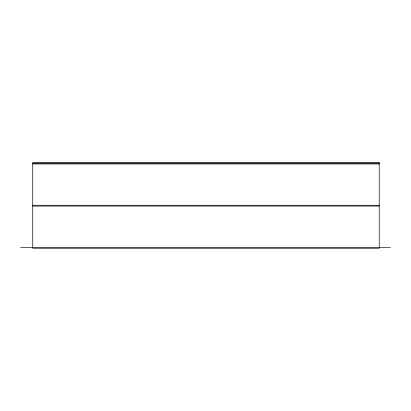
<?xml version="1.0" encoding="UTF-8"?>
<svg xmlns="http://www.w3.org/2000/svg" width="411" height="411" viewBox="0 0 411 411"><rect width="100%" height="100%" fill="white"/><g stroke="black" fill="none" stroke-linecap="round" stroke-linejoin="round"><path stroke-width="0.62" d="M32.736 163.116L379.214 163.116M32.736 163.958L379.214 163.958M32.736 205.253L379.214 205.253M32.736 206.096L379.214 206.096M20.55 247.391L390.45 247.391M379.214 162.766L32.736 162.766L32.736 248.234L379.214 248.234L379.214 162.766"/></g></svg>
